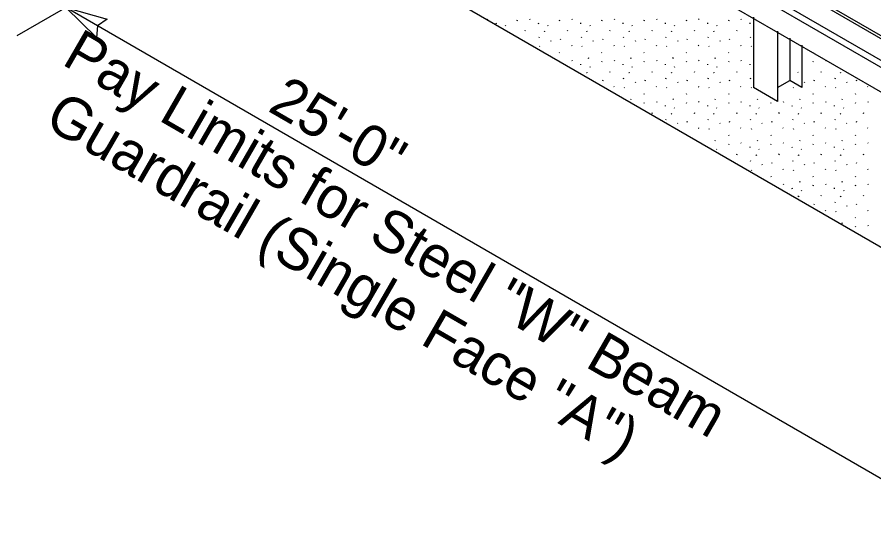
# Model space of a CAD drawing. Extents: x 1.8 to 35.6, y 0.1 to 20.9.
# Drawn here: x 13.744 to 16.617, y 14.203 to 15.932 of the extents above; entities that cross this region are included whole.
import ezdxf

# ---------------------------------------------------------------- set-up
doc = ezdxf.new("R2010")
doc.units = 0
doc.layers.add('KYTC_Std_Dwg', color=7, linetype='Continuous')

msp = doc.modelspace()

# ---------------------------------------------------------------- linework, layer by layer
at = {"layer": 'KYTC_Std_Dwg'}
for p, q in [((21.5184, 13.0438), (14.5913, 17.0429)), ((21.5344, 13.0438), (14.5964, 17.05)), ((21.5344, 12.9595), (14.5206, 17.0122)), ((21.5314, 12.9386), (14.5206, 16.9881)), ((21.5184, 12.8636), (14.4533, 16.9442)), ((13.7443, 15.8702), (15.0839, 16.6436)), ((17.6306, 14.5887), (14.4511, 16.4247)), ((16.9085, 14.2304), (13.9073, 15.9642)), ((15.3207, 15.9257), (15.3219, 15.9239)), ((15.4215, 15.9199), (15.4226, 15.9226)), ((15.4626, 15.9257), (15.4637, 15.9239)), ((15.5632, 15.9199), (15.5645, 15.9226)), ((15.6043, 15.9257), (15.6055, 15.9239)), ((15.7051, 15.9199), (15.7062, 15.9226)), ((15.7461, 15.9257), (15.7473, 15.9239)), ((15.8468, 15.9199), (15.8481, 15.9226)), ((15.8879, 15.9257), (15.8891, 15.9239)), ((15.9886, 15.9199), (15.9898, 15.9226)), ((16.0297, 15.9257), (16.0309, 15.9239)), ((16.1304, 15.9199), (16.1316, 15.9226)), ((16.1715, 15.9257), (16.1726, 15.9239)), ((16.2137, 15.9315), (16.2137, 15.6962)), ((15.3501, 15.9125), (15.3503, 15.9098)), ((15.3808, 15.9047), (15.382, 15.9028)), ((15.4484, 15.8856), (15.4496, 15.8882)), ((15.4918, 15.9125), (15.4921, 15.9098)), ((15.5226, 15.9047), (15.5237, 15.9028)), ((15.5902, 15.8856), (15.5914, 15.8882)), ((15.6336, 15.9125), (15.6339, 15.9098)), ((15.6644, 15.9047), (15.6656, 15.9028)), ((15.732, 15.8856), (15.7331, 15.8882)), ((15.7754, 15.9125), (15.7757, 15.9098)), ((15.8061, 15.9047), (15.8073, 15.9028)), ((15.8738, 15.8856), (15.875, 15.8882)), ((15.9172, 15.9125), (15.9175, 15.9098)), ((15.948, 15.9047), (15.9491, 15.9028)), ((16.0156, 15.8856), (16.0167, 15.8882)), ((16.059, 15.9125), (16.0593, 15.9098)), ((16.0897, 15.9047), (16.0909, 15.9028)), ((16.1574, 15.8856), (16.1586, 15.8882)), ((16.2008, 15.9125), (16.2011, 15.9098)), ((15.4946, 15.8637), (15.4957, 15.8663)), ((15.5121, 15.8856), (15.5132, 15.8838)), ((15.5132, 15.8849), (15.5144, 15.8832)), ((15.5662, 15.8568), (15.5674, 15.8595)), ((15.6364, 15.8637), (15.6376, 15.8663)), ((15.6538, 15.8856), (15.6551, 15.8838)), ((15.6551, 15.8849), (15.6562, 15.8832)), ((15.708, 15.8568), (15.7092, 15.8595)), ((15.7781, 15.8637), (15.7793, 15.8663)), ((15.7956, 15.8856), (15.7968, 15.8838)), ((15.7968, 15.8849), (15.798, 15.8832)), ((15.8498, 15.8568), (15.851, 15.8595)), ((15.92, 15.8637), (15.9211, 15.8663)), ((15.9374, 15.8856), (15.9386, 15.8838)), ((15.9386, 15.8849), (15.9398, 15.8832)), ((15.9916, 15.8568), (15.9928, 15.8595)), ((16.0617, 15.8637), (16.0629, 15.8663)), ((16.0792, 15.8856), (16.0804, 15.8838)), ((16.0804, 15.8849), (16.0816, 15.8832)), ((16.1334, 15.8568), (16.1346, 15.8595)), ((16.2036, 15.8637), (16.2047, 15.8663)), ((16.2946, 15.8847), (16.2946, 15.6494)), ((16.3353, 15.8612), (16.3353, 15.7194)), ((15.4964, 15.8347), (15.4976, 15.8329)), ((15.5331, 15.8534), (15.5342, 15.8516)), ((15.6032, 15.8379), (15.6044, 15.8361)), ((15.6382, 15.8347), (15.6394, 15.8329)), ((15.6749, 15.8534), (15.6761, 15.8516)), ((15.745, 15.8379), (15.7462, 15.8361)), ((15.78, 15.8347), (15.7811, 15.8329)), ((15.8166, 15.8534), (15.8178, 15.8516)), ((15.8868, 15.8379), (15.888, 15.8361)), ((15.9218, 15.8347), (15.923, 15.8329)), ((15.9585, 15.8534), (15.9596, 15.8516)), ((16.0286, 15.8379), (16.0298, 15.8361)), ((16.0636, 15.8347), (16.0647, 15.8329)), ((16.1002, 15.8534), (16.1014, 15.8516)), ((16.1704, 15.8379), (16.1716, 15.8361)), ((16.2054, 15.8347), (16.2066, 15.8329)), ((16.3759, 15.8378), (16.3759, 15.6961)), ((15.5623, 15.8137), (15.5635, 15.8119)), ((15.7041, 15.8137), (15.7052, 15.8119)), ((15.8459, 15.8137), (15.8471, 15.8119)), ((15.9876, 15.8137), (15.9888, 15.8119)), ((16.1295, 15.8137), (16.1306, 15.8119)), ((16.4131, 15.8137), (16.4142, 15.8119)), ((15.5636, 15.7823), (15.5645, 15.7843)), ((15.6043, 15.7874), (15.6055, 15.7856)), ((15.6336, 15.7742), (15.6339, 15.7716)), ((15.6601, 15.7937), (15.6612, 15.7964)), ((15.7051, 15.7817), (15.7062, 15.7843)), ((15.7461, 15.7874), (15.7473, 15.7856)), ((15.7754, 15.7742), (15.7757, 15.7716)), ((15.8018, 15.7937), (15.8031, 15.7964)), ((15.8468, 15.7817), (15.8481, 15.7843)), ((15.8879, 15.7874), (15.8891, 15.7856)), ((15.9172, 15.7742), (15.9175, 15.7716)), ((15.9436, 15.7937), (15.9448, 15.7964)), ((15.9886, 15.7817), (15.9898, 15.7843)), ((16.0297, 15.7874), (16.0309, 15.7856)), ((16.059, 15.7742), (16.0593, 15.7716)), ((16.0854, 15.7937), (16.0866, 15.7964)), ((16.1304, 15.7817), (16.1316, 15.7843)), ((16.1715, 15.7874), (16.1726, 15.7856)), ((16.2008, 15.7742), (16.2011, 15.7716)), ((16.414, 15.7817), (16.4152, 15.7843)), ((16.4551, 15.7874), (16.4562, 15.7856)), ((15.6538, 15.7473), (15.6551, 15.7455)), ((15.6551, 15.7467), (15.6562, 15.7448)), ((15.6644, 15.7663), (15.6656, 15.7646)), ((15.732, 15.7473), (15.7331, 15.75)), ((15.7956, 15.7473), (15.7968, 15.7455)), ((15.7968, 15.7467), (15.798, 15.7448)), ((15.8061, 15.7663), (15.8073, 15.7646)), ((15.8738, 15.7473), (15.875, 15.75)), ((15.9374, 15.7473), (15.9386, 15.7455)), ((15.9386, 15.7467), (15.9398, 15.7448)), ((15.948, 15.7663), (15.9491, 15.7646)), ((16.0156, 15.7473), (16.0167, 15.75)), ((16.0792, 15.7473), (16.0804, 15.7455)), ((16.0804, 15.7467), (16.0816, 15.7448)), ((16.0897, 15.7663), (16.0909, 15.7646)), ((16.1574, 15.7473), (16.1586, 15.75)), ((16.3628, 15.7473), (16.3636, 15.7461)), ((16.3636, 15.7461), (16.3636, 15.746)), ((16.441, 15.7473), (16.4421, 15.75)), ((16.5046, 15.7473), (16.5058, 15.7455)), ((16.5058, 15.7467), (16.507, 15.7448)), ((15.708, 15.7186), (15.7092, 15.7212)), ((15.7781, 15.7253), (15.7793, 15.728)), ((15.8498, 15.7186), (15.851, 15.7212)), ((15.92, 15.7253), (15.9211, 15.728)), ((15.9916, 15.7186), (15.9928, 15.7212)), ((16.0617, 15.7253), (16.0629, 15.728)), ((16.1334, 15.7186), (16.1346, 15.7212)), ((16.2036, 15.7253), (16.2047, 15.728)), ((16.2946, 15.696), (16.3354, 15.7195)), ((16.3759, 15.6961), (16.3353, 15.7195)), ((16.417, 15.7186), (16.4181, 15.7212)), ((16.4871, 15.7253), (16.4883, 15.728)), ((16.5587, 15.7186), (16.56, 15.7212)), ((15.745, 15.6996), (15.7462, 15.6978)), ((15.78, 15.6964), (15.7811, 15.6947)), ((15.8166, 15.7151), (15.8178, 15.7133)), ((15.8868, 15.6996), (15.888, 15.6978)), ((15.9218, 15.6964), (15.923, 15.6947)), ((15.9585, 15.7151), (15.9596, 15.7133)), ((16.0286, 15.6996), (16.0298, 15.6978)), ((16.0636, 15.6964), (16.0647, 15.6947)), ((16.1002, 15.7151), (16.1014, 15.7133)), ((16.1704, 15.6996), (16.1716, 15.6978)), ((16.2054, 15.6964), (16.2066, 15.6947)), ((16.2946, 15.6494), (16.2137, 15.6962)), ((16.3471, 15.6964), (16.3483, 15.6947)), ((16.3838, 15.7151), (16.385, 15.7133)), ((16.454, 15.6996), (16.4551, 15.6978)), ((16.489, 15.6964), (16.4901, 15.6947)), ((16.5256, 15.7151), (16.5268, 15.7133)), ((16.5957, 15.6996), (16.597, 15.6978)), ((15.8018, 15.6555), (15.8031, 15.6582)), ((15.8459, 15.6754), (15.8471, 15.6736)), ((15.9436, 15.6555), (15.9448, 15.6582)), ((15.9876, 15.6754), (15.9888, 15.6736)), ((16.0854, 15.6555), (16.0866, 15.6582)), ((16.1295, 15.6754), (16.1306, 15.6736)), ((16.2272, 15.6555), (16.2284, 15.6582)), ((16.369, 15.6555), (16.3702, 15.6582)), ((16.4131, 15.6754), (16.4142, 15.6736)), ((16.5108, 15.6555), (16.512, 15.6582)), ((16.5548, 15.6754), (16.556, 15.6736)), ((15.8468, 15.6434), (15.8481, 15.6461)), ((15.8879, 15.6491), (15.8891, 15.6473)), ((15.9172, 15.6359), (15.9175, 15.6332)), ((15.9886, 15.6434), (15.9898, 15.6461)), ((16.0297, 15.6491), (16.0309, 15.6473)), ((16.059, 15.6359), (16.0593, 15.6332)), ((16.1304, 15.6434), (16.1316, 15.6461)), ((16.1715, 15.6491), (16.1726, 15.6473)), ((16.2008, 15.6359), (16.2011, 15.6332)), ((16.2722, 15.6434), (16.2734, 15.6461)), ((16.3133, 15.6491), (16.3145, 15.6473)), ((16.3426, 15.6359), (16.3429, 15.6332)), ((16.414, 15.6434), (16.4152, 15.6461)), ((16.4551, 15.6491), (16.4562, 15.6473)), ((16.4844, 15.6359), (16.4846, 15.6332)), ((16.5558, 15.6434), (16.557, 15.6461)), ((16.5969, 15.6491), (16.5981, 15.6473)), ((15.8738, 15.6091), (15.875, 15.6117)), ((15.9374, 15.6091), (15.9386, 15.6072)), ((15.9386, 15.6083), (15.9398, 15.6066)), ((15.948, 15.6281), (15.9491, 15.6263)), ((16.0156, 15.6091), (16.0167, 15.6117)), ((16.0792, 15.6091), (16.0804, 15.6072)), ((16.0804, 15.6083), (16.0816, 15.6066)), ((16.0897, 15.6281), (16.0909, 15.6263)), ((16.1574, 15.6091), (16.1586, 15.6117)), ((16.221, 15.6091), (16.2222, 15.6072)), ((16.2222, 15.6083), (16.2234, 15.6066)), ((16.2316, 15.6281), (16.2327, 15.6263)), ((16.2991, 15.6091), (16.3003, 15.6117)), ((16.3628, 15.6091), (16.364, 15.6072)), ((16.364, 15.6083), (16.3651, 15.6066)), ((16.3733, 15.6281), (16.3745, 15.6263)), ((16.441, 15.6091), (16.4421, 15.6117)), ((16.5046, 15.6091), (16.5058, 15.6072)), ((16.5058, 15.6083), (16.507, 15.6066)), ((16.5151, 15.6281), (16.5163, 15.6263)), ((16.5827, 15.6091), (16.5839, 15.6117)), ((15.92, 15.5871), (15.9211, 15.5897)), ((15.9585, 15.5768), (15.9596, 15.5751)), ((15.9916, 15.5803), (15.9928, 15.5829)), ((16.0617, 15.5871), (16.0629, 15.5897)), ((16.1002, 15.5768), (16.1014, 15.5751)), ((16.1334, 15.5803), (16.1346, 15.5829)), ((16.2036, 15.5871), (16.2047, 15.5897)), ((16.2421, 15.5768), (16.2432, 15.5751)), ((16.2751, 15.5803), (16.2764, 15.5829)), ((16.3453, 15.5871), (16.3465, 15.5897)), ((16.3838, 15.5768), (16.385, 15.5751)), ((16.417, 15.5803), (16.4181, 15.5829)), ((16.4871, 15.5871), (16.4883, 15.5897)), ((16.5256, 15.5768), (16.5268, 15.5751)), ((16.5587, 15.5803), (16.56, 15.5829)), ((16.0286, 15.5613), (16.0298, 15.5596)), ((16.0636, 15.5582), (16.0647, 15.5563)), ((16.1704, 15.5613), (16.1716, 15.5596)), ((16.2054, 15.5582), (16.2066, 15.5563)), ((16.3121, 15.5613), (16.3134, 15.5596)), ((16.3471, 15.5582), (16.3483, 15.5563)), ((16.454, 15.5613), (16.4551, 15.5596)), ((16.489, 15.5582), (16.4901, 15.5563)), ((16.5957, 15.5613), (16.597, 15.5596)), ((16.0854, 15.5172), (16.0866, 15.5199)), ((16.1295, 15.5371), (16.1306, 15.5353)), ((16.2272, 15.5172), (16.2284, 15.5199)), ((16.2712, 15.5371), (16.2724, 15.5353)), ((16.369, 15.5172), (16.3702, 15.5199)), ((16.4131, 15.5371), (16.4142, 15.5353)), ((16.5108, 15.5172), (16.512, 15.5199)), ((16.5548, 15.5371), (16.556, 15.5353)), ((16.059, 15.4977), (16.0591, 15.4962)), ((16.0897, 15.4898), (16.0909, 15.4881)), ((16.1304, 15.5051), (16.1316, 15.5077)), ((16.1715, 15.5108), (16.1726, 15.5091)), ((16.2008, 15.4977), (16.2011, 15.495)), ((16.2316, 15.4898), (16.2327, 15.4881)), ((16.2722, 15.5051), (16.2734, 15.5077)), ((16.3133, 15.5108), (16.3145, 15.5091)), ((16.3426, 15.4977), (16.3429, 15.495)), ((16.3733, 15.4898), (16.3745, 15.4881)), ((16.414, 15.5051), (16.4152, 15.5077)), ((16.4551, 15.5108), (16.4562, 15.5091)), ((16.4844, 15.4977), (16.4846, 15.495)), ((16.5151, 15.4898), (16.5163, 15.4881)), ((16.5558, 15.5051), (16.557, 15.5077)), ((16.5969, 15.5108), (16.5981, 15.5091)), ((16.1574, 15.4707), (16.1586, 15.4734)), ((16.221, 15.4707), (16.2222, 15.469)), ((16.2222, 15.4701), (16.2234, 15.4683)), ((16.2991, 15.4707), (16.3003, 15.4734)), ((16.3628, 15.4707), (16.364, 15.469)), ((16.364, 15.4701), (16.3651, 15.4683)), ((16.441, 15.4707), (16.4421, 15.4734)), ((16.5046, 15.4707), (16.5058, 15.469)), ((16.5058, 15.4701), (16.507, 15.4683)), ((16.5827, 15.4707), (16.5839, 15.4734)), ((16.2036, 15.4488), (16.2047, 15.4515)), ((16.2421, 15.4386), (16.2432, 15.4367)), ((16.2751, 15.442), (16.2764, 15.4447)), ((16.3453, 15.4488), (16.3465, 15.4515)), ((16.3838, 15.4386), (16.385, 15.4367)), ((16.417, 15.442), (16.4181, 15.4447)), ((16.4871, 15.4488), (16.4883, 15.4515)), ((16.5256, 15.4386), (16.5268, 15.4367)), ((16.5587, 15.442), (16.56, 15.4447)), ((16.2054, 15.4199), (16.2066, 15.4181)), ((16.3121, 15.4231), (16.3134, 15.4213)), ((16.3471, 15.4199), (16.3483, 15.4181)), ((16.454, 15.4231), (16.4551, 15.4213)), ((16.489, 15.4199), (16.4901, 15.4181)), ((16.5957, 15.4231), (16.597, 15.4213)), ((16.2712, 15.3988), (16.2724, 15.3971)), ((16.3133, 15.3726), (16.3145, 15.3708)), ((16.369, 15.379), (16.3702, 15.3817)), ((16.4131, 15.3988), (16.4142, 15.3971)), ((16.4551, 15.3726), (16.4562, 15.3708)), ((16.5108, 15.379), (16.512, 15.3817)), ((16.5548, 15.3988), (16.556, 15.3971)), ((16.5969, 15.3726), (16.5981, 15.3708)), ((16.3426, 15.3594), (16.3429, 15.3567)), ((16.3733, 15.3516), (16.3745, 15.3497)), ((16.414, 15.3668), (16.4152, 15.3695)), ((16.4844, 15.3594), (16.4846, 15.3567)), ((16.5151, 15.3516), (16.5163, 15.3497)), ((16.5558, 15.3668), (16.557, 15.3695)), ((16.3628, 15.3325), (16.364, 15.3307)), ((16.364, 15.3318), (16.3651, 15.3301)), ((16.441, 15.3325), (16.4421, 15.3352)), ((16.4871, 15.3106), (16.4883, 15.3132)), ((16.5046, 15.3325), (16.5058, 15.3307)), ((16.5058, 15.3318), (16.507, 15.3301)), ((16.5827, 15.3325), (16.5839, 15.3352)), ((16.417, 15.3037), (16.4181, 15.3064)), ((16.454, 15.2848), (16.4551, 15.283)), ((16.5256, 15.3002), (16.5268, 15.2985)), ((16.5587, 15.3037), (16.56, 15.3064)), ((16.5957, 15.2848), (16.597, 15.283)), ((16.489, 15.2816), (16.4901, 15.2798)), ((16.5548, 15.2606), (16.556, 15.2588)), ((16.5108, 15.2407), (16.512, 15.2433)), ((16.5558, 15.2286), (16.557, 15.2312)), ((16.5969, 15.2343), (16.5981, 15.2325)), ((16.5827, 15.1942), (16.5839, 15.1969))]:
    msp.add_line(p, q, dxfattribs=at)
msp.add_lwpolyline([(13.9073, 15.9642), (14.046, 15.9245), (14.0134, 15.903), (14.011, 15.8639)], close=True, dxfattribs=at)

# ---------------------------------------------------------------- texts
for s, p in [('Pay Limits for Steel "W" Beam', (13.8902, 15.7757)), ('             25\'-0"', (13.9952, 15.9576)), (' Guardrail (Single Face "A")', (13.7852, 15.5938))]:
    msp.add_text(s, height=0.14, rotation=330, dxfattribs=at).set_placement(p)

doc.saveas('drawing.dxf')
